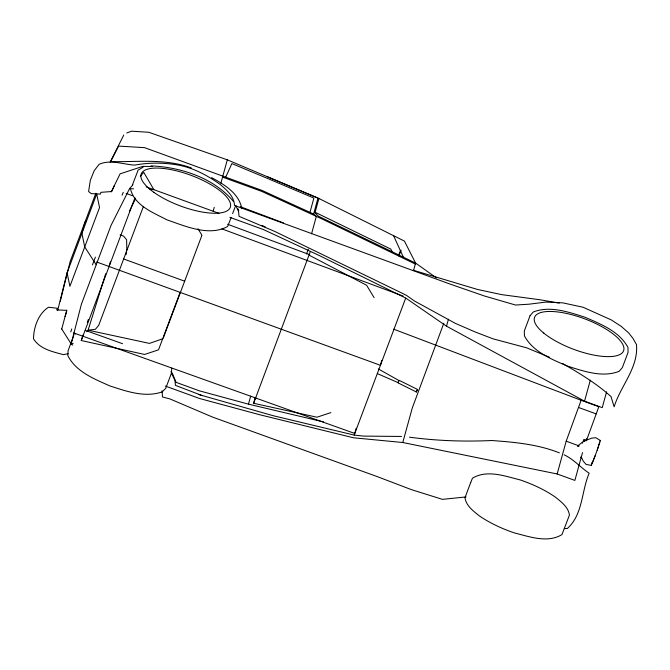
<?xml version="1.0" encoding="UTF-8"?>
<svg xmlns="http://www.w3.org/2000/svg" width="670" height="670" viewBox="0 0 670 670"><rect width="100%" height="100%" fill="white"/><g stroke="black" fill="none" stroke-linecap="round" stroke-linejoin="round"><path stroke-width="1" d="M171.688 368.14L171.503 373.006L165.775 388.24L162.257 391.841C144.988 397.972 126.345 391.28 109.754 385.878C94.244 378.91 75.911 371.775 67.871 355.678L68.055 350.804L73.784 335.57M399.379 380.778L378.341 368.952M581.259 456.957L583.294 461.228L586.124 464.411L591.283 465.382L591.685 463.715M578.361 445.441L583.319 441.455L591.702 438.13L595.831 437.728L600.345 440.475L597.171 450.148M126.027 254.734L126.806 248.905L126.613 239.801L123.657 236.15L120.123 234.86M311.558 233.805L316.349 216.377L313.635 214.04L317.965 198.086L267.782 176.939M126.739 132.978L131.596 131.194L148.782 132.266L227.306 159.837L220.882 183.22M57.637 310.604L67.075 272.774L96.706 193.99L99.545 207.524L69.906 286.316L67.075 272.774M60.25 301.282L70.191 261.467L95.844 193.253M61.74 329.02L66.799 310.093M309.976 212.365L313.878 198.069L266.233 177.902L231.879 163.581L225.69 177.19M180.13 292.371L158.522 349.841L144.594 354.455L81.263 340.528L82.896 335.101M109.101 266.518L110.45 261.602M213.161 211.243L214.249 207.306M330.888 412.594L316.96 417.217L253.628 403.281L255.144 397.771M227.306 159.837L318.92 198.488L314.959 212.867L318.51 216.268L415.601 263.092L436.48 277.916M253.628 403.281L310.285 251.719M356.231 428.205L354.79 433.456L73.566 332.906M381.774 360.385L380.426 365.301L96.622 261.97M413.65 270.169L415.601 263.092L404.429 241.1L318.92 198.488M165.281 386.029L199.593 398.516L259.458 414.671L353.433 437.77L402.771 442.51L412.251 408.097L443.8 323.267M606.618 391.749L602.246 407.636L584.533 401.188L446.522 326.198L448.448 319.188M582.523 452.61L574.868 480.415L557.155 473.966L566.183 441.195L581.116 400.275L598.829 406.724L586.342 440.894M584.533 401.188L590.32 380.166M170.875 371.607L172.249 373.115L176.126 382.361L199.308 390.803L248.461 404.152L250.697 396.129M591.945 463.313L592.255 462.233M65.065 316.6L66.707 311.324M105.684 273.72L88.097 330.176L86.79 331.692M578.336 445.483L578.001 446.396M598.829 445.332L599.725 442.183L599.499 442.543M70.777 331.901L71.732 328.945M92.468 264.868L95.383 257.113M87.301 322.429L88.323 319.481M598.436 446.706L593.905 459.159M578.151 446.094L577.967 446.572M132.434 184.878L138.129 170.088L143.129 167.182M81.263 340.528L134.963 197.767M143.439 206.385L98.741 325.218L95.441 329.272L88.097 330.176L149.469 343.4L163.044 338.651M163.413 337.68L201.879 235.413M231.192 217.398L227.641 226.477C209.132 236.795 185.247 226.117 166.964 219.852C153.397 212.708 135.139 205.849 130.642 189.635M232.624 213.588L235.128 206.921M306.517 254.005L308.342 249.14M198.429 394.454L273.251 415.727L354.17 435.081L405.693 298.116M582.406 443.264L582.774 442.284M586.459 438.682L585.907 440.156L583.855 439.403L583.327 440.81L584.692 441.312M595.144 455.717L591.283 465.382M398.885 255.982L401.146 250.145M593.302 460.533L591.903 463.682M398.432 255.521L400.425 250.722M122.049 195.188L123.28 192.332M114.31 185.682L111.706 191.528L100.868 192.332L100.45 194.099L91.262 193.63L88.599 191.545L90.324 180.297L94.202 170.683L99.135 164.301C110.6 159.192 122.861 164.418 134.645 165.105C147.618 162.751 160.859 162.542 173.907 164.385C191.134 166.512 206.578 174.77 220.53 184.711C226.812 190.196 234.198 196.419 234.483 205.447L449.578 283.904L484.259 295.947L515.548 305.034L529.049 304.188L546.017 302.07L562.775 302.857L582.992 307.22L611.241 319.9L621.157 326.324L628.661 332.898L632.89 338.266L636.5 344.598C638.535 367.813 620.646 385.719 614.122 406.824L611.023 396.598C596.426 383.416 579.341 373.173 562.339 363.375M111.262 191.88L120.114 173.832L142.71 166.395L152.693 166.478M129.519 210.908L135.491 198.856M110.148 162.148L123.757 135.08M132.92 184.786L129.536 188.689L111.036 225.388L81.405 304.172L71.171 343.878L72.762 345.117M110.634 161.646L118.623 146.094L144.544 147.643L261.92 190.381L313.635 214.04M600.086 440.902L600.345 440.475M86.229 220.53L85.006 222.072L81.891 233.378L84.73 246.92L96.22 264.776M254.608 399.739L255.907 398.223M140.348 176.193L143.723 172.291L153.857 189.652L149.804 189.493M398.374 382.754L377.327 373.6M73.164 343.316L71.171 343.878L61.498 328.635M417.536 389.454L416.288 391.925L417.536 389.454L399.27 380.384L398.457 381.28L398.106 382.905L416.288 391.925M68.139 353.71L63.357 354.639C52.495 351.658 39.898 349.12 33.5 338.802C33.709 327.119 38.374 313.694 48.525 307.237L57.503 308.284L56.648 309.883L66.707 310.378M466.06 496.931L442.451 499.359L411.405 489.636L377.118 476.571L212.507 417.067L169.912 398.918L162.442 396.975L162.098 390.744M110.91 161.621C137.836 162.115 165.448 158.346 191.319 167.944M564.299 528.58L567.314 528.538C583.109 514.367 581.317 491.487 589.156 473.221C580.505 467.467 573.713 459.26 564.115 454.813M151.035 165.867C181.084 167.215 213.772 177.86 233.52 201.502M129.536 188.689L133.59 188.848M401.498 436.455L363.592 436.103L354.17 435.081M409.487 437.192C436.798 440.827 464.184 441.79 491.721 440.517C514.543 442.158 537.968 444.302 559.375 452.87M559.199 303.1L539.727 299.724L501.671 294.632L477.559 289.474L413.147 270.203M402.771 442.51L557.155 473.966M323.577 421.916L248.461 404.152M73.348 333.476L75.275 334.137M85.241 330.352L122.585 343.71M222.566 177.123L261.66 191.352L322.061 218.99L415.333 264.064M146.11 186.838L219.056 213.395M229.852 217.323L263.184 229.458L319.314 255.538L405.936 298.192L446.522 326.198M578.428 407.427L596.141 413.876M123.657 258.98L184.66 281.191M566.183 441.195L579.232 445.952M580.865 457.057L581.577 457.317M580.815 457.627L581.434 457.853M227.7 224.291L308.912 254.399M126.061 193.362L132.543 195.766M221.871 228.872L403.122 296.056M240.22 206.661L283.578 222.968M581.116 400.275L393.608 329.154M202.223 395.61L175.448 385.376L174.979 380.568L171.302 372.822M549.425 357.219L526.595 347.805L492.961 338.811L475.097 331.935L455.399 323.375L414.42 300.981L406.673 295.512L402.72 293.493L274.851 231.468L239.031 216.318L238.57 211.511L235.723 205.489M315.126 212.264L390.836 249.114L392.059 251.719M262.02 225.396L265.588 227.147M309.305 255.262L366.599 285.244L374.111 297.673M211.586 177.651C224.098 184.367 238.922 193.245 241.761 208.412M197.985 228.696L201.745 234.91M393.566 235.681L403.365 257.18M237.934 208.747L238.771 210.623M530.045 315.729L524.317 330.963L524.442 335.938C533.111 351.968 551.51 359.187 567.373 366.088C583.746 371.205 602.288 377.913 619.139 371.322L622.355 367.596L628.083 352.353L627.957 347.387C619.298 331.357 600.898 324.138 585.027 317.237C568.663 312.12 550.12 305.411 533.261 312.002L530.045 315.729M470.7 482.517L464.972 497.751C466.178 505.875 473.288 510.976 479.226 515.808C489.946 523.153 501.805 528.588 514.058 532.817C529.2 536.595 547.457 543.437 561.971 534.585L569.458 515.037C568.244 506.914 561.133 501.813 555.195 496.981C544.476 489.636 532.625 484.201 520.364 479.971C505.222 476.194 486.973 469.352 472.459 478.204L470.7 482.517M153.832 192.298A47.553 16.206 20.6 0 0 229.031 209.358A47.553 16.206 20.6 0 0 174.384 170.331A47.553 16.206 20.6 0 0 153.832 192.298M543.739 333.074A47.553 16.206 20.6 0 0 620.696 354.07A47.553 16.206 20.6 0 0 572.766 314.975A47.553 16.206 20.6 0 0 543.739 333.074"/></g></svg>
